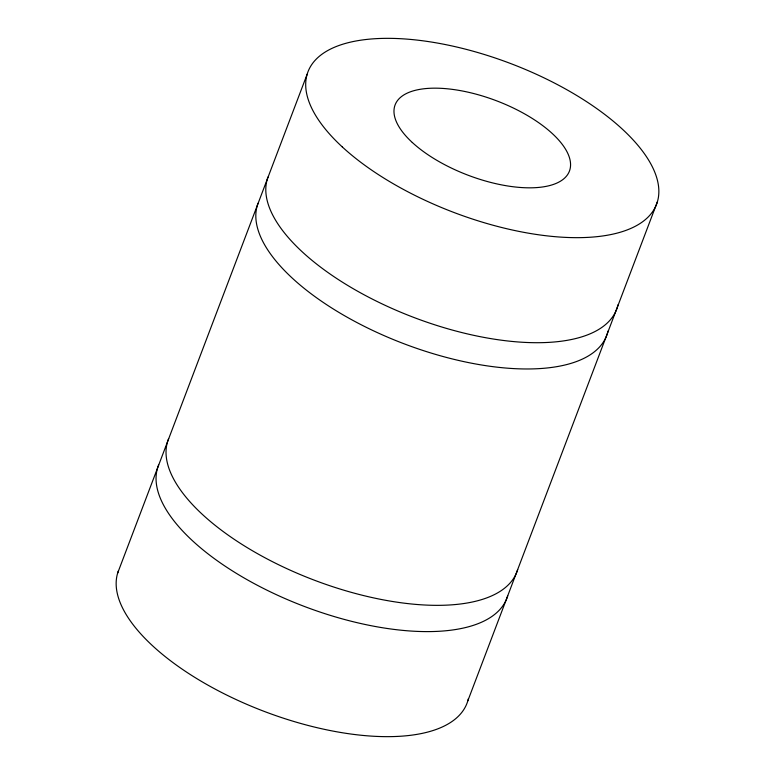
<?xml version="1.0" encoding="UTF-8"?>
<svg xmlns="http://www.w3.org/2000/svg" width="775" height="775" viewBox="0 0 775 775"><rect width="100%" height="100%" fill="white"/><g stroke="black" fill="none" stroke-linecap="round" stroke-linejoin="round"><path stroke-width="1.16" d="M117.626 573.161L307.181 74.168M467.819 700.833L657.374 201.839M468.381 698.721A186.446 79.68 20.8 0 1 269.787 713.475A186.446 79.68 20.8 0 1 118.362 570.981M507.732 595.781A186.446 79.68 20.8 0 1 306.038 607.077A186.446 79.68 20.8 0 1 158.681 464.855M517.7 569.518A186.446 79.68 20.8 0 1 316.006 580.814A186.446 79.68 20.8 0 1 168.659 438.592M608.046 331.041A186.446 79.68 20.8 0 1 409.452 345.795A186.446 79.68 20.8 0 1 258.027 203.302M618.024 304.778A186.446 79.68 20.8 0 1 419.43 319.532A186.446 79.68 20.8 0 1 268.005 177.039M412.31 142.493A93.223 39.835 20.8 0 0 563.89 178.734A93.223 39.835 20.8 0 0 470.628 92.777A93.223 39.835 20.8 0 0 412.31 142.493M342.337 146.979A186.446 79.68 20.8 0 0 645.507 219.47A186.446 79.68 20.8 0 0 458.984 47.556A186.446 79.68 20.8 0 0 342.337 146.979"/></g></svg>
